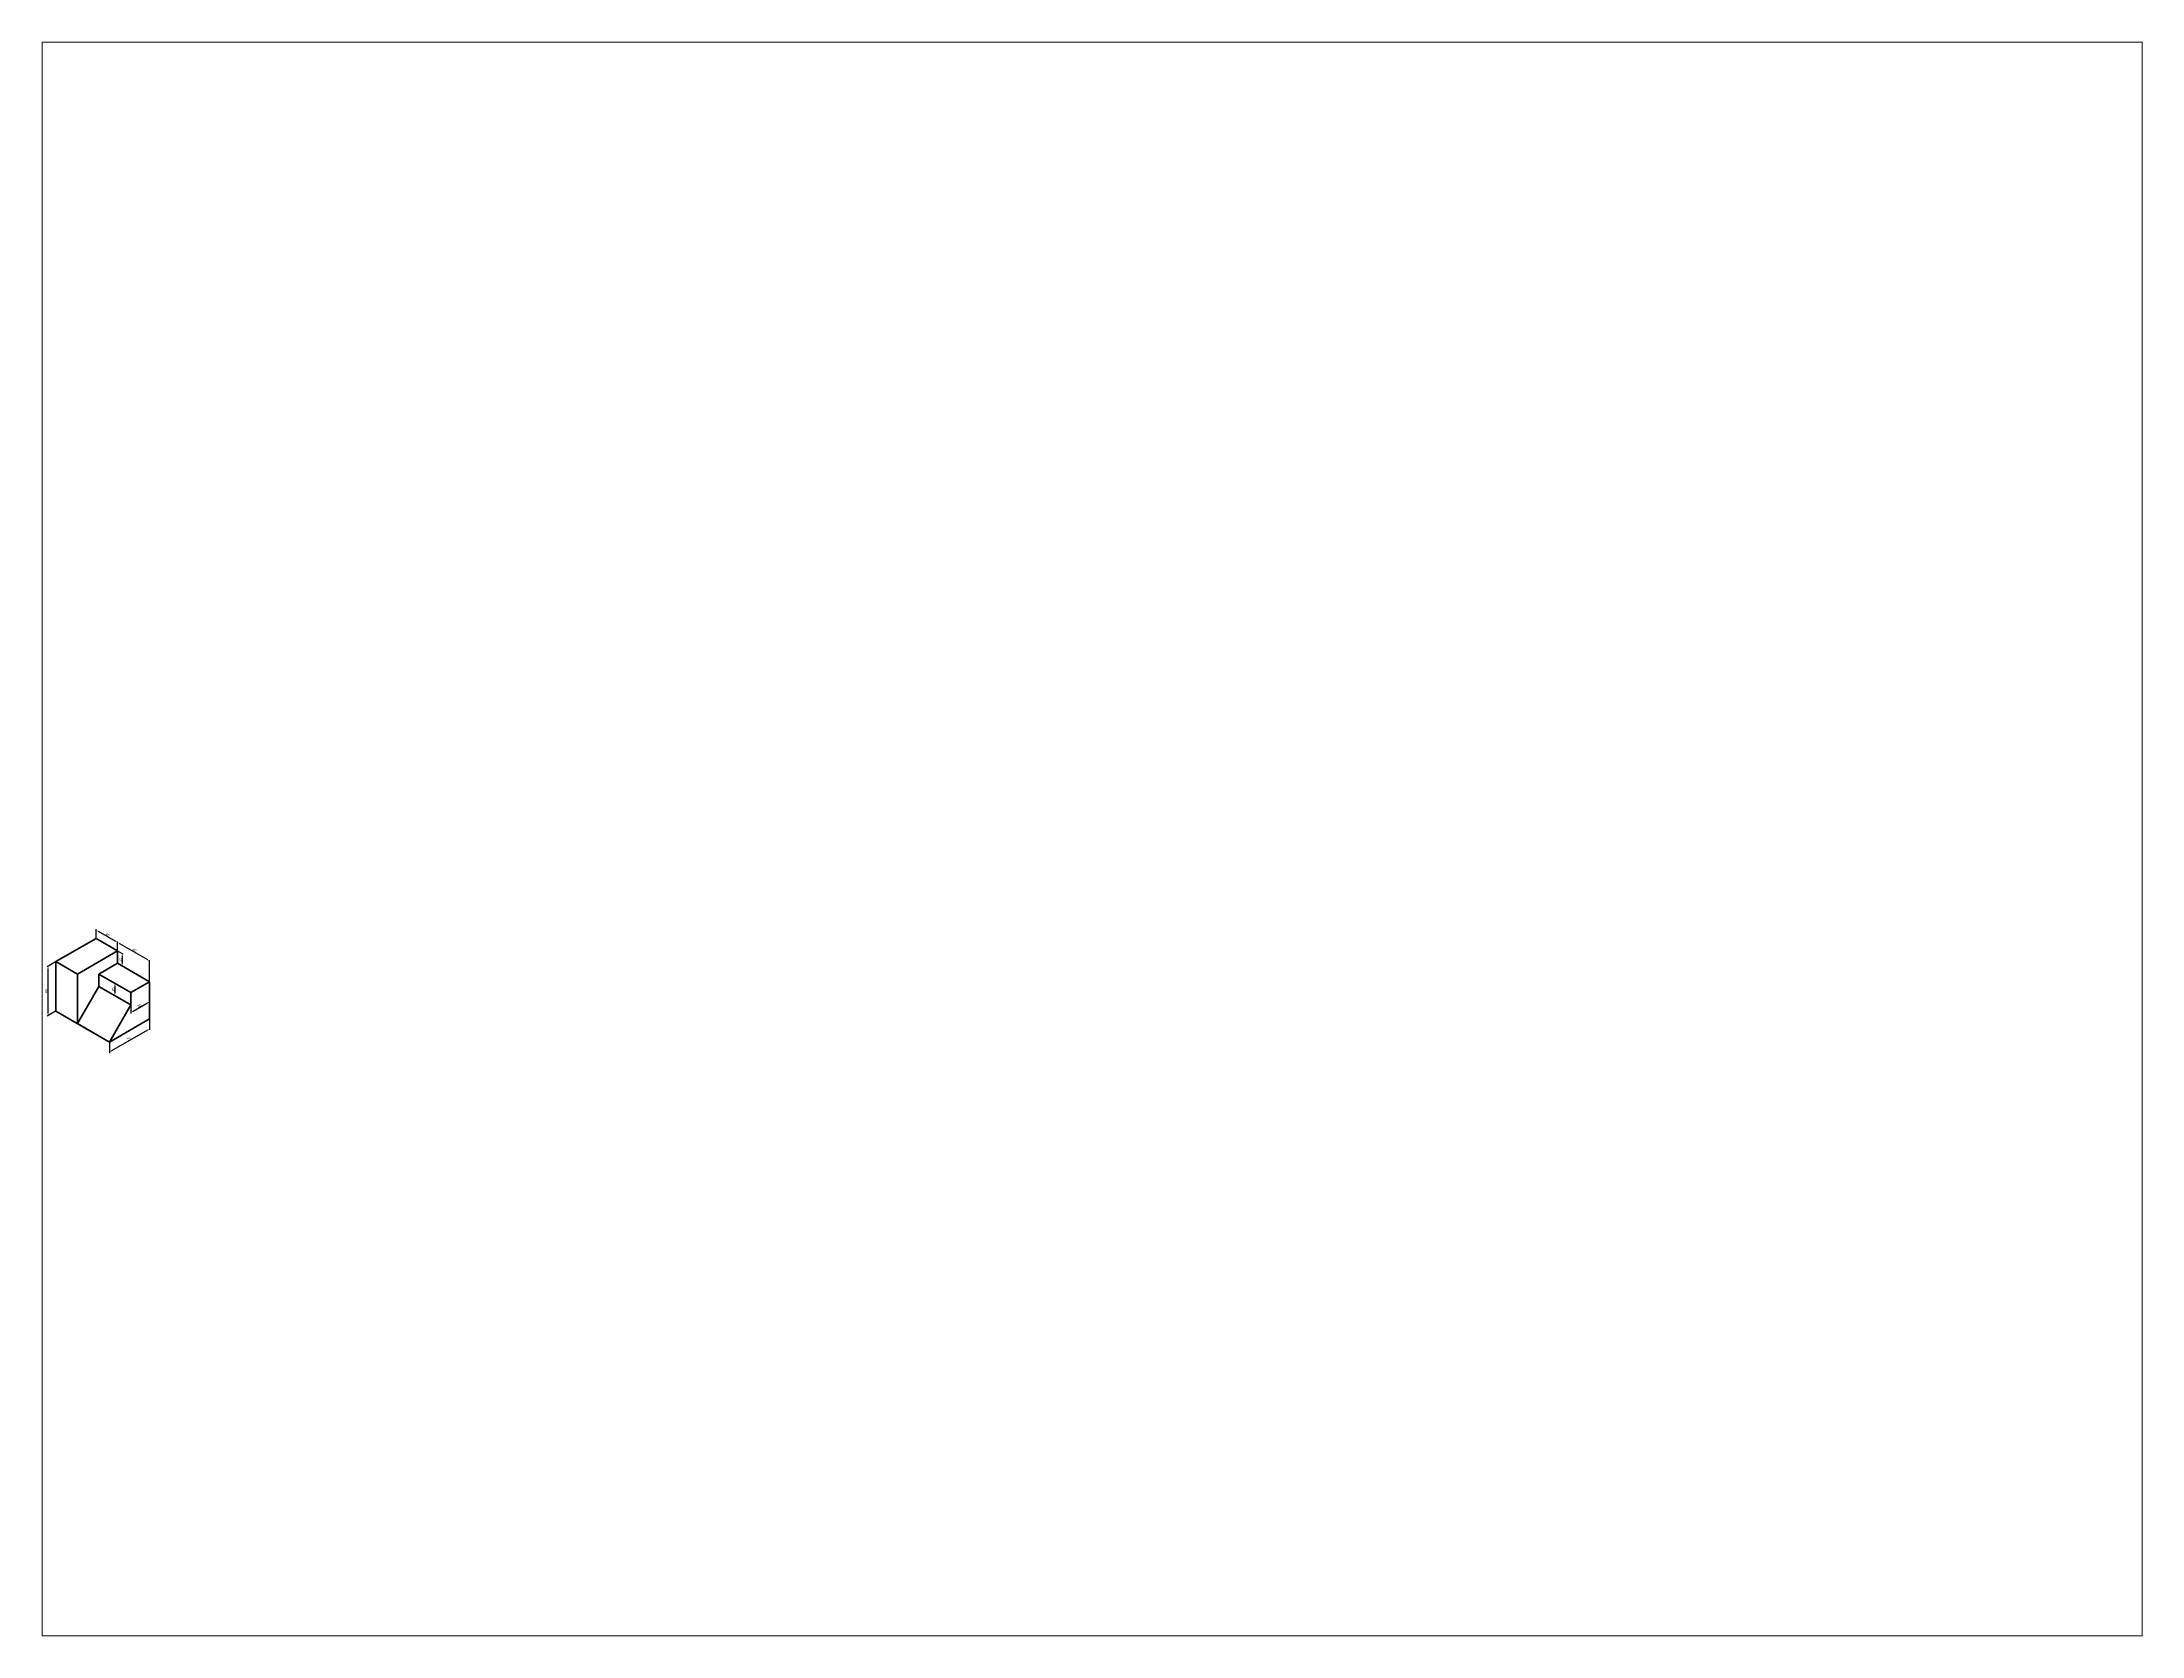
# Paper-space layout 'Layout2' of a CAD drawing. Header units: millimetres. Extents: x 26 to 231, y 20 to 176.
# The model-space entities are those that its viewports show. They can reach past a viewport. Long polylines and large blocks are cut down to what shows.
import ezdxf

# ---------------------------------------------------------------- set-up
doc = ezdxf.new("R2010")
doc.units = ezdxf.units.MM
doc.layers.add('Dimensions', color=94, linetype='Continuous')
doc.layers.add('Figura', color=7, linetype='Continuous', lineweight=100)
doc.styles.get("Standard").update_dxf_attribs({"font": 'arial.ttf'})
doc.dimstyles.new('DAPC', dxfattribs={"dimtxt": 4, "dimasz": 4, "dimexe": 1.25, "dimexo": 0.625, "dimtad": 1, "dimtxsty": 'Standard', "dimcen": 2.5, "dimadec": 0, "dimazin": 0, "dimtfac": 1, "dimtmove": 0, "dimatfit": 3, "dimfxl": 1, "dimarcsym": 0})

# ---------------------------------------------------------------- blocks, each defined once
blk = doc.blocks.new('*D38')
at = {"layer": 'Defpoints', "color": 0, "transparency": 16777216}
for p in [(12.4, 173.1), (-0.4, 165.7), (12.4, 93.1)]:
    blk.add_point(p, dxfattribs=at)
at = {"layer": 'Dimensions', "color": 0, "lineweight": -2, "transparency": 16777216}
for p, q in [((11.7, 172.7), (-1.7, 164.9)), ((-0.4, 89.7), (-0.4, 161.7)), ((11.7, 92.7), (-1.7, 84.9))]:
    blk.add_line(p, q, dxfattribs=at)
at = {"layer": 'Dimensions', "color": 0, "transparency": 16777216}
for points in [[(-1.1, 161.7), (0.2, 161.7), (-0.4, 165.7)], [(-1.1, 89.7), (0.2, 89.7), (-0.4, 85.7)]]:
    blk.add_solid(points, dxfattribs=at)
at = {"layer": 'Dimensions', "color": 0, "transparency": 16777216, "insert": (-3.1, 125.7), "char_height": 4, "attachment_point": 5, "rotation": 90}
blk.add_mtext('80', dxfattribs=at)
blk = doc.blocks.new('*D39')
at = {"layer": 'Defpoints', "color": 0, "transparency": 16777216}
for p in [(77.3, 210.6), (112, 204.1), (112, 190.6)]:
    blk.add_point(p, dxfattribs=at)
at = {"layer": 'Dimensions', "color": 0, "lineweight": -2, "transparency": 16777216}
for p, q in [((77.3, 211.3), (77.3, 225.5)), ((80.8, 222.1), (108.5, 206.1)), ((112, 191.3), (112, 205.5))]:
    blk.add_line(p, q, dxfattribs=at)
at = {"layer": 'Dimensions', "color": 0, "transparency": 16777216}
for points in [[(81.1, 222.6), (80.5, 221.5), (77.3, 224.1)], [(108.8, 206.6), (108.2, 205.5), (112, 204.1)]]:
    blk.add_solid(points, dxfattribs=at)
at = {"layer": 'Dimensions', "color": 0, "transparency": 16777216, "insert": (96, 216.4), "char_height": 4, "attachment_point": 5, "rotation": 330}
blk.add_mtext('40', dxfattribs=at)
blk = doc.blocks.new('*D40')
at = {"layer": 'Defpoints', "color": 0, "transparency": 16777216}
for p in [(112, 170.6), (163.9, 174.3), (163.9, 140.6)]:
    blk.add_point(p, dxfattribs=at)
at = {"layer": 'Dimensions', "color": 0, "lineweight": -2, "transparency": 16777216}
for p, q in [((112, 171.3), (112, 205.7)), ((115.4, 202.3), (160.5, 176.3)), ((163.9, 141.3), (163.9, 175.7))]:
    blk.add_line(p, q, dxfattribs=at)
at = {"layer": 'Dimensions', "color": 0, "transparency": 16777216}
for points in [[(115.8, 202.8), (115.1, 201.7), (112, 204.3)], [(160.8, 176.8), (160.1, 175.7), (163.9, 174.3)]]:
    blk.add_solid(points, dxfattribs=at)
at = {"layer": 'Dimensions', "color": 0, "transparency": 16777216, "insert": (139.3, 191.6), "char_height": 4, "attachment_point": 5, "rotation": 330}
blk.add_mtext('60', dxfattribs=at)
blk = doc.blocks.new('*D41')
at = {"layer": 'Defpoints', "color": 0, "transparency": 16777216}
for p in [(112, 190.6), (112, 170.6), (119.4, 166.3)]:
    blk.add_point(p, dxfattribs=at)
at = {"layer": 'Dimensions', "color": 0, "lineweight": -2, "transparency": 16777216}
for p, q in [((112.6, 190.2), (120.7, 185.5)), ((112.6, 170.2), (120.7, 165.5)), ((119.4, 182.3), (119.4, 170.3))]:
    blk.add_line(p, q, dxfattribs=at)
at = {"layer": 'Dimensions', "color": 0, "transparency": 16777216}
for points in [[(118.7, 182.3), (120.1, 182.3), (119.4, 186.3)], [(118.7, 170.3), (120.1, 170.3), (119.4, 166.3)]]:
    blk.add_solid(points, dxfattribs=at)
at = {"layer": 'Dimensions', "color": 0, "transparency": 16777216, "insert": (116.7, 176.3), "char_height": 4, "attachment_point": 5, "rotation": 90}
blk.add_mtext('20', dxfattribs=at)
blk = doc.blocks.new('*D42')
at = {"layer": 'Defpoints', "color": 0, "transparency": 16777216}
for p in [(107.6, 138.1), (107.6, 118.1), (107.6, 118.1)]:
    blk.add_point(p, dxfattribs=at)
at = {"layer": 'Dimensions', "color": 0, "lineweight": -2, "transparency": 16777216}
for p, q in [((108.3, 138.1), (108.9, 138.1)), ((107.6, 134.1), (107.6, 122.1)), ((108.3, 118.1), (108.9, 118.1))]:
    blk.add_line(p, q, dxfattribs=at)
at = {"layer": 'Dimensions', "color": 0, "transparency": 16777216}
for points in [[(107, 134.1), (108.3, 134.1), (107.6, 138.1)], [(107, 122.1), (108.3, 122.1), (107.6, 118.1)]]:
    blk.add_solid(points, dxfattribs=at)
at = {"layer": 'Dimensions', "color": 0, "transparency": 16777216, "insert": (105, 128.1), "char_height": 4, "attachment_point": 5, "rotation": 90}
blk.add_mtext('20', dxfattribs=at)
blk = doc.blocks.new('*D43')
at = {"layer": 'Defpoints', "color": 0, "transparency": 16777216}
for p in [(133.6, 103.1), (163.9, 120.6), (163.9, 108.4)]:
    blk.add_point(p, dxfattribs=at)
at = {"layer": 'Dimensions', "color": 0, "lineweight": -2, "transparency": 16777216}
for p, q in [((133.6, 102.3), (133.6, 89.4)), ((137.1, 92.9), (160.5, 106.4)), ((163.9, 119.8), (163.9, 106.9))]:
    blk.add_line(p, q, dxfattribs=at)
at = {"layer": 'Dimensions', "color": 0, "transparency": 16777216}
for points in [[(160.1, 107), (160.8, 105.8), (163.9, 108.4)], [(136.7, 93.5), (137.4, 92.3), (133.6, 90.9)]]:
    blk.add_solid(points, dxfattribs=at)
at = {"layer": 'Dimensions', "color": 0, "transparency": 16777216, "insert": (147.4, 101.9), "char_height": 4, "attachment_point": 5, "rotation": 30}
blk.add_mtext('35', dxfattribs=at)
blk = doc.blocks.new('*D44')
at = {"layer": 'Defpoints', "color": 0, "transparency": 16777216}
for p in [(163.9, 80.6), (99, 43.1), (99, 26.7)]:
    blk.add_point(p, dxfattribs=at)
at = {"layer": 'Dimensions', "color": 0, "lineweight": -2, "transparency": 16777216}
for p, q in [((163.9, 79.8), (163.9, 62.7)), ((99, 42.3), (99, 25.2)), ((160.5, 62.2), (102.4, 28.7))]:
    blk.add_line(p, q, dxfattribs=at)
at = {"layer": 'Dimensions', "color": 0, "transparency": 16777216}
for points in [[(160.1, 62.7), (160.8, 61.6), (163.9, 64.2)], [(102.1, 29.2), (102.8, 28.1), (99, 26.7)]]:
    blk.add_solid(points, dxfattribs=at)
at = {"layer": 'Dimensions', "color": 0, "transparency": 16777216, "insert": (130.1, 47.7), "char_height": 4, "attachment_point": 5, "rotation": 30}
blk.add_mtext('75', dxfattribs=at)

msp = doc.modelspace()

# ---------------------------------------------------------------- linework, layer by layer
at = {"layer": 'Figura'}
for p, q in [((12.369, 173.058), (77.321, 210.558)), ((77.321, 210.558), (111.962, 190.558)), ((12.369, 93.058), (12.369, 173.058)), ((12.369, 173.058), (47.01, 153.058)), ((47.01, 153.058), (111.962, 190.558)), ((111.962, 170.558), (81.651, 153.058)), ((111.962, 190.558), (111.962, 170.558)), ((111.962, 170.558), (163.923, 140.558)), ((47.01, 73.058), (47.01, 153.058)), ((81.651, 153.058), (81.651, 133.058)), ((81.651, 153.058), (133.612, 123.058)), ((163.923, 140.558), (133.612, 123.058)), ((163.923, 140.558), (163.923, 80.558)), ((81.651, 133.058), (47.01, 73.058)), ((81.651, 133.058), (133.612, 103.058)), ((133.612, 103.058), (98.971, 43.058)), ((133.612, 123.058), (133.612, 103.058)), ((98.971, 43.058), (12.369, 93.058)), ((98.971, 43.058), (47.01, 73.058)), ((163.923, 80.558), (98.971, 43.058))]:
    msp.add_line(p, q, dxfattribs=at)

# ---------------------------------------------------------------- dimensions: what is measured, and where the dimension line sits
at = {"layer": 'Dimensions'}
for p1, p2, distance, picture, middle in [((77.321, 210.558), (111.962, 190.558), 11.701, '*D39', (95.975, 216.379)), ((111.962, 170.558), (163.923, 140.558), 29.179, '*D40', (139.276, 191.561)), ((133.612, 103.058), (163.923, 120.558), -10.552, '*D43', (147.433, 101.935)), ((163.923, 80.558), (98.971, 43.058), 14.195, '*D44', (130.118, 47.721))]:
    dim = msp.add_aligned_dim(p1=p1, p2=p2, distance=distance, dimstyle='DAPC', dxfattribs=at)
    dim.commit()
    dim.dimension.update_dxf_attribs({"geometry": picture, "text_midpoint": middle})
for base, p1, p2, picture, middle in [((-0.433, 165.667), (12.369, 93.058), (12.369, 173.058), '*D38', (-3.1, 125.667)), ((119.413, 166.256), (111.962, 190.558), (111.962, 170.558), '*D41', (116.745, 176.256)), ((107.632, 118.058), (107.632, 138.058), (107.632, 118.058), '*D42', (104.964, 128.058))]:
    dim = msp.add_linear_dim(base=base, p1=p1, p2=p2, angle=90, dimstyle='DAPC', dxfattribs=at)
    dim.commit()
    dim.dimension.update_dxf_attribs({"geometry": picture, "text_midpoint": middle})

psp = doc.layouts.new('Layout2')

# ---------------------------------------------------------------- viewports
at = {"layer": '0'}
psp.add_viewport(center=(128.5, 97.5), size=(205.6, 156), view_center_point=(1688.534, 371.405), view_height=2577.86527, dxfattribs=at)

doc.saveas('drawing.dxf')
